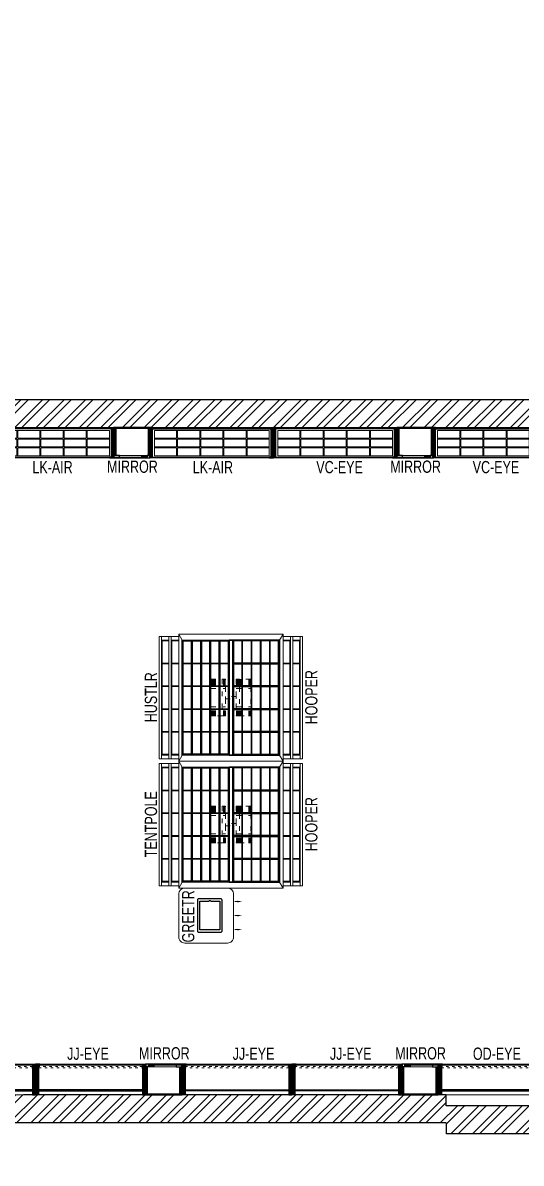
# Model space of a CAD drawing. Header units: feet. Extents: x 9612924 to 9629632, y -7060689 to -7051349.
# Drawn here: x 9618995 to 9623079, y -7060689 to -7051349 of the extents above; entities that cross this region are included whole.
import ezdxf

# ---------------------------------------------------------------- set-up
doc = ezdxf.new("R2010")
doc.units = ezdxf.units.FT
doc.header["$LTSCALE"] = 33
doc.header["$MEASUREMENT"] = 0
doc.linetypes.add('ACAD_ISO03W100', pattern=[30, 12, -18])
doc.layers.add('A-WALL', color=1, linetype='Continuous')
for name, color, linetype, lineweight in [('A-WALL HATCH', 251, 'Continuous', 0), ('LENS-DIM', 252, 'Continuous', 5), ('LENS-TEXT', 31, 'Continuous', 5), ('LENS_DIMENSION', 193, 'Continuous', 0), ('LENS_TEXT', 31, 'Continuous', 5), ('LK-FF&E FLOOR', 1, 'Continuous', 9), ('LK-FF&E WALL', 1, 'Continuous', 9), ('LN-ELEVATION-1', 81, 'Continuous', 25), ('LN-ELEVATION-2', 103, 'Continuous', 20), ('LN-ELEVATION-3', 125, 'Continuous', 18), ('LN-ELEVATION-4', 145, 'Continuous', 13), ('LN-ELEVATION-5', 167, 'Continuous', 5), ('LN-HATCH', 251, 'Continuous', 0), ('PLANO-TXT', 252, 'Continuous', 5)]:
    doc.layers.add(name, color=color, linetype=linetype, lineweight=lineweight)
doc.styles.add('LK TXT', font='GILC____.TTF', dxfattribs={"height": 100})
pattern_1 = [(45, (7858558.917, 3503823.203), (-4.4901280605, 4.4901280605), [])]
pattern_2 = [(45, (4208834.247, 1706614.74), (-4.4901280605, 4.4901280605), [])]
pattern_3 = [(45, (4209134.247, 1706614.74), (-4.4901280605, 4.4901280605), [])]

# ---------------------------------------------------------------- blocks, each defined once
blk = doc.blocks.new('A$C48d32854')
at = {"layer": 'A-WALL HATCH'}
h = blk.add_hatch(dxfattribs=at)
h.set_pattern_fill('ANSI32', color=256, scale=333)
h.set_pattern_definition([(45, (-4384936.05, 5465014.21), (-88.2999593, 88.2999593), []), (45, (-4384877.19, 5465014.21), (-88.2999593, 88.2999593), [])])
h.paths.add_polyline_path([(-6251, 6026), (-6251, 6256), (-11913, 6256), (-11913, 6026)])
h.paths.add_polyline_path([(-10631.5, 330), (-7167.5, 330), (-7167.5, 240), (-5866.5, 240), (-5866.5, 470), (-7167.5, 470), (-7167.5, 560), (-10631.5, 560), (-12632.5, 560), (-12632.5, 330)])
h.paths.add_polyline_path([(-12876, 5581), (-12864, 5581), (-12727.7, 5581), (-12727.7, 5711), (-12999.7, 5711), (-12999.7, 5581)])
h.paths.add_polyline_path([(-231, 4215), (-230, 3251), (-230, 230), (-4009.5, 230), (-4009.5, 460), (-5406.5, 460), (-5406.5, 230), (-4239.5, 230), (-4239.5, 0), (0, 0), (0, 4215)])
h.paths.add_polyline_path([(-2484, 9152), (-227, 9152), (-227, 4555), (0, 4555), (0, 9340), (-5773, 9340), (-5773, 6256), (-5543, 6256), (-5543, 6763), (-3607, 6763), (-3447, 6763), (-3447, 7003), (-3607, 7003), (-5519, 7003), (-5519, 9110), (-3589, 9110), (-3589, 7757), (-3429, 7757), (-3429, 9107), (-2484, 9107)])
h.paths.add_polyline_path([(-4685, 4656), (-4685, 5874), (-4845, 5874), (-4845, 4814), (-5543, 4814), (-5543, 5712), (-5698, 5712), (-5698, 4656)], flags=17)
at = {"layer": 'A-WALL'}
for p, q in [((-11913, 6256), (-6251, 6256)), ((-11913, 6026), (-6251, 6026)), ((-7167.5, 560), (-10631.5, 560)), ((-7167.5, 470), (-7167.5, 560)), ((-5866.5, 470), (-7167.5, 470)), ((-5866.5, 470), (-7167.5, 470)), ((-10631.5, 330), (-12632.5, 330)), ((-7167.5, 330), (-10631.5, 330)), ((-7167.5, 330), (-7167.5, 240)), ((-5866.5, 240), (-7167.5, 240))]:
    blk.add_line(p, q, dxfattribs=at)
blk = doc.blocks.new('MIRROR')
at = {"layer": 'LN-HATCH', "ltscale": 0.5}
h = blk.add_hatch(dxfattribs=at)
h.set_pattern_fill('ANSI31', color=256, scale=2)
h.set_pattern_definition([(45, (4060433.7416, 1708720.787), (-4.4901280605, 4.4901280605), [])])
h.paths.add_polyline_path([(212.9, 101.3), (230.9, 101.3), (230.9, -127.7), (212.9, -127.7)])
h.paths.add_polyline_path([(230.9, 95.3), (494.9, 95.3), (494.9, 101.3), (230.9, 101.3)])
h.paths.add_polyline_path([(512.9, 101.3), (494.9, 101.3), (494.9, -127.7), (512.9, -127.7)])
at = {"layer": 'Defpoints'}
blk.add_lwpolyline([(512.9, 101.3), (212.9, 101.3), (212.9, -148.7), (512.9, -148.7)], close=True, dxfattribs=at)
at = {"layer": 'LN-ELEVATION-1'}
for points in [[(212.9, 101.3), (230.9, 101.3), (230.9, -127.7), (212.9, -127.7)], [(230.9, 95.3), (494.9, 95.3), (494.9, 101.3), (230.9, 101.3)], [(512.9, 101.3), (494.9, 101.3), (494.9, -127.7), (512.9, -127.7)], [(259.9, -141.7), (259.9, -127.7), (214.9, -127.7), (214.9, -148.7), (223.9, -148.7), (223.9, -147.2), (216.4, -147.2), (216.4, -141.7)], [(442.9, -141.7), (442.9, -127.7), (487.9, -127.7), (487.9, -148.7), (478.9, -148.7), (478.9, -147.2), (486.4, -147.2), (486.4, -141.7)], [(504.9, -148.7), (504.9, -147.2), (509.4, -147.2), (509.4, -129.2), (487.9, -129.2), (487.9, -127.7), (510.9, -127.7), (510.9, -148.7)]]:
    blk.add_lwpolyline(points, close=True, dxfattribs=at)
at = {"layer": 'LN-ELEVATION-2', "color": 4, "lineweight": 0}
blk.add_lwpolyline([(216.4, -141.7), (486.4, -141.7), (486.4, -147.2), (216.4, -147.2)], close=True, dxfattribs=at)
at = {"layer": 'LN-ELEVATION-2'}
blk.add_lwpolyline([(259.9, -141.7), (442.9, -141.7), (442.9, -127.7), (259.9, -127.7)], close=True, dxfattribs=at)
at = {"layer": 'LN-ELEVATION-4', "ltscale": 0.5}
blk.add_line((478.9, -148.7), (223.9, -148.7), dxfattribs=at)
blk = doc.blocks.new('VC HD 1010')
at = {"layer": 'LN-HATCH', "ltscale": 0.5}
h = blk.add_hatch(dxfattribs=at)
h.set_pattern_fill('ANSI31', color=256, scale=2)
h.set_pattern_definition([(45, (3761554.586, 1795022.936), (-4.490128061, 4.490128061), [])])
h.paths.add_polyline_path([(-505.2, 24), (-505.2, -166), (-499.2, -166), (-499.2, -176), (-505.2, -176), (-505.2, -220), (-487.2, -220), (-487.2, 24)])
h = blk.add_hatch(dxfattribs=at)
h.set_pattern_fill('ANSI31', color=256, scale=2)
h.set_pattern_definition(pattern_1)
h.paths.add_polyline_path([(504.8, 24), (504.8, -166), (498.8, -166), (498.8, -176), (504.8, -176), (504.8, -220), (486.8, -220), (486.8, 24)])
h = blk.add_hatch(dxfattribs=at)
h.set_pattern_fill('ANSI31', color=256, scale=2)
h.set_pattern_definition([(45, (7858741.917, 3503823.203), (-4.4901280605, 4.4901280605), [])])
h.paths.add_polyline_path([(-470.2, -220), (-470.2, -226), (-505.2, -226), (-505.2, -220)])
h = blk.add_hatch(dxfattribs=at)
h.set_pattern_fill('ANSI31', color=256, scale=2)
h.set_pattern_definition(pattern_1)
h.paths.add_polyline_path([(476.8, -220), (476.8, -226), (511.8, -226), (511.8, -220)])
at = {"layer": 'LN-ELEVATION-1', "ltscale": 0.5}
for points in [[(-505.2, 24), (-505.2, -166), (-499.2, -166), (-499.2, -176), (-505.2, -176), (-505.2, -220), (-487.2, -220), (-487.2, 24)], [(486.8, 12), (-487.2, 12), (-487.2, 18), (486.8, 18)], [(504.8, 24), (504.8, -166), (498.8, -166), (498.8, -176), (504.8, -176), (504.8, -220), (486.8, -220), (486.8, 24)], [(-470.2, -220), (-470.2, -226), (-505.2, -226), (-505.2, -220)], [(469.8, -220), (469.8, -226), (504.8, -226), (504.8, -220)]]:
    blk.add_lwpolyline(points, close=True, dxfattribs=at)
at = {"layer": 'LN-ELEVATION-2', "ltscale": 0.5}
blk.add_lwpolyline([(470.2, 0), (-470.2, 0), (-470.2, -208), (470.2, -208)], close=True, dxfattribs=at)
at = {"layer": 'LN-ELEVATION-3', "ltscale": 0.5}
for p, q in [((-487.2, 24), (486.8, 24)), ((-470.2, -220), (469.8, -220)), ((469.8, -226), (-470.2, -226))]:
    blk.add_line(p, q, dxfattribs=at)
for points in [[(-470.2, 0), (-288.5, 0), (-288.5, -64), (-470.2, -64)], [(-280.5, 0), (-98.8, 0), (-98.8, -64), (-280.5, -64)], [(-90.8, 0), (90.8, 0), (90.8, -64), (-90.8, -64)], [(98.8, 0), (280.5, 0), (280.5, -64), (98.8, -64)], [(288.5, 0), (470.2, 0), (470.2, -64), (288.5, -64)], [(-470.2, -136), (-288.5, -136), (-288.5, -72), (-470.2, -72)], [(-280.5, -72), (-98.8, -72), (-98.8, -136), (-280.5, -136)], [(-90.8, -72), (90.8, -72), (90.8, -136), (-90.8, -136)], [(98.8, -72), (280.5, -72), (280.5, -136), (98.8, -136)], [(288.5, -72), (470.2, -72), (470.2, -136), (288.5, -136)], [(-470.2, -144), (-288.5, -144), (-288.5, -208), (-470.2, -208)], [(-280.5, -144), (-98.8, -144), (-98.8, -208), (-280.5, -208)], [(-90.8, -144), (90.8, -144), (90.8, -208), (-90.8, -208)], [(98.8, -144), (280.5, -144), (280.5, -208), (98.8, -208)], [(288.5, -144), (470.2, -144), (470.2, -208), (288.5, -208)]]:
    blk.add_lwpolyline(points, close=True, dxfattribs=at)
blk = doc.blocks.new('ffgd')
at = {"layer": 'LN-ELEVATION-4', "linetype": 'ACAD_ISO03W100', "ltscale": 0.1}
blk.add_lwpolyline([(0, 47.3), (0, -41.5), (-20, -41.5), (-20, 47.3)], close=True, dxfattribs=at)
at = {"layer": 'LN-ELEVATION-5', "linetype": 'ACAD_ISO03W100', "ltscale": 0.1}
for p, q in [((-159.9, 165.7), (-159.9, 47.3)), ((-159.7, 165.7), (-159.7, 47.3)), ((-159.4, 165.7), (-159.4, 47.3)), ((-159, 165.7), (-159, 47.3)), ((-158.5, 165.7), (-158.5, 47.3)), ((-157.9, 165.7), (-157.9, 47.3)), ((-157.1, 165.7), (-157.1, 47.3)), ((-156.1, 165.7), (-156.1, 47.3)), ((-154.1, 165.7), (-154.1, 47.3)), ((-151.1, 165.7), (-151.1, 47.3)), ((-146.1, 165.7), (-146.1, 47.3)), ((-141.1, 165.7), (-141.1, 47.3)), ((-135.1, 165.7), (-135.1, 47.3)), ((-128.1, 165.7), (-128.1, 47.3)), ((-120.1, 165.7), (-120.1, 47.3)), ((-111.1, 165.7), (-111.1, 47.3)), ((-102.1, 165.7), (-102.1, 47.3)), ((-85, 165.7), (-85, 47.3)), ((65, 165.7), (65, 47.3)), ((82.1, 165.7), (82.1, 47.3)), ((91.1, 165.7), (91.1, 47.3)), ((100.1, 165.7), (100.1, 47.3)), ((108.1, 165.7), (108.1, 47.3)), ((115.1, 165.7), (115.1, 47.3)), ((121.1, 165.7), (121.1, 47.3)), ((126.1, 165.7), (126.1, 47.3)), ((131.1, 165.7), (131.1, 47.3)), ((134.1, 165.7), (134.1, 47.3)), ((136.1, 165.7), (136.1, 47.3)), ((137.1, 165.7), (137.1, 47.3)), ((137.9, 165.7), (137.9, 47.3)), ((138.5, 165.7), (138.5, 47.3)), ((139, 165.7), (139, 47.3)), ((139.4, 165.7), (139.4, 47.3)), ((139.7, 165.7), (139.7, 47.3)), ((139.9, 165.7), (139.9, 47.3)), ((-159.9, -41.5), (-159.9, -159.9)), ((-159.7, -41.5), (-159.7, -159.9)), ((-159.4, -41.5), (-159.4, -159.9)), ((-159, -41.5), (-159, -159.9)), ((-158.5, -41.5), (-158.5, -159.9)), ((-157.9, -41.5), (-157.9, -159.9)), ((-157.1, -41.5), (-157.1, -159.9)), ((-156.1, -41.5), (-156.1, -159.9)), ((-154.1, -41.5), (-154.1, -159.9)), ((-151.1, -41.5), (-151.1, -159.9)), ((-146.1, -41.5), (-146.1, -159.9)), ((-141.1, -41.5), (-141.1, -159.9)), ((-135.1, -41.5), (-135.1, -159.9)), ((-128.1, -41.5), (-128.1, -159.9)), ((-120.1, -41.5), (-120.1, -159.9)), ((-111.1, -41.5), (-111.1, -159.9)), ((-102.1, -41.5), (-102.1, -159.9)), ((-85, -41.5), (-85, -159.9)), ((65, -41.5), (65, -159.9)), ((82.1, -41.5), (82.1, -159.9)), ((91.1, -41.5), (91.1, -159.9)), ((100.1, -41.5), (100.1, -159.9)), ((108.1, -41.5), (108.1, -159.9)), ((115.1, -41.5), (115.1, -159.9)), ((121.1, -41.5), (121.1, -159.9)), ((126.1, -41.5), (126.1, -159.9)), ((131.1, -41.5), (131.1, -159.9)), ((134.1, -41.5), (134.1, -159.9)), ((136.1, -41.5), (136.1, -159.9)), ((137.1, -41.5), (137.1, -159.9)), ((137.9, -41.5), (137.9, -159.9)), ((138.5, -41.5), (138.5, -159.9)), ((139, -41.5), (139, -159.9)), ((139.4, -41.5), (139.4, -159.9)), ((139.7, -41.5), (139.7, -159.9)), ((139.9, -41.5), (139.9, -159.9))]:
    blk.add_line(p, q, dxfattribs=at)
for points in [[(140, 73), (140, 165.7), (-160, 165.7), (-160, 73)], [(140, -67.1), (140, -159.9), (-160, -159.9), (-160, -67.1)]]:
    blk.add_lwpolyline(points, dxfattribs=at)
for points in [[(140, 73), (140, 47.3), (-160, 47.3), (-160, 73)], [(140, -41.5), (140, -67.1), (-160, -67.1), (-160, -41.5)]]:
    blk.add_lwpolyline(points, close=True, dxfattribs=at)
blk = doc.blocks.new('EURO 1040 x 1175')
at = {"layer": 'LN-ELEVATION-1'}
for points in [[(-470, -327.4), (470, -327.4), (470, 467.6), (-470, 467.6)], [(-470, 85.1), (470, 85.1), (470, 467.6), (-470, 467.6)], [(-283.2, 85.1), (-277.2, 85.1), (-277.2, 467.6), (-283.2, 467.6)], [(-96.4, 85.1), (-90.4, 85.1), (-90.4, 467.6), (-96.4, 467.6)], [(90.4, 85.1), (96.4, 85.1), (96.4, 467.6), (90.4, 467.6)], [(277.2, 85.1), (283.2, 85.1), (283.2, 467.6), (277.2, 467.6)], [(-470, 386.6), (-283.2, 386.6), (-283.2, 392.6), (-470, 392.6)], [(-277.2, 386.6), (-96.4, 386.6), (-96.4, 392.6), (-277.2, 392.6)], [(-90.4, 386.6), (90.4, 386.6), (90.4, 392.6), (-90.4, 392.6)], [(96.4, 386.6), (277.2, 386.6), (277.2, 392.6), (96.4, 392.6)], [(283.2, 386.6), (470, 386.6), (470, 392.6), (283.2, 392.6)], [(-470, 311.2), (-283.2, 311.2), (-283.2, 317.2), (-470, 317.2)], [(-277.2, 311.2), (-96.4, 311.2), (-96.4, 317.2), (-277.2, 317.2)], [(-90.4, 311.2), (90.4, 311.2), (90.4, 317.2), (-90.4, 317.2)], [(96.4, 311.2), (277.2, 311.2), (277.2, 317.2), (96.4, 317.2)], [(283.2, 311.2), (470, 311.2), (470, 317.2), (283.2, 317.2)], [(-470, 235.8), (-283.2, 235.8), (-283.2, 241.8), (-470, 241.8)], [(-277.2, 235.8), (-96.4, 235.8), (-96.4, 241.8), (-277.2, 241.8)], [(-90.4, 235.8), (90.4, 235.8), (90.4, 241.8), (-90.4, 241.8)], [(96.4, 235.8), (277.2, 235.8), (277.2, 241.8), (96.4, 241.8)], [(283.2, 235.8), (470, 235.8), (470, 241.8), (283.2, 241.8)], [(-470, 160.4), (-283.2, 160.4), (-283.2, 166.4), (-470, 166.4)], [(-277.2, 160.4), (-96.4, 160.4), (-96.4, 166.4), (-277.2, 166.4)], [(-90.4, 160.4), (90.4, 160.4), (90.4, 166.4), (-90.4, 166.4)], [(96.4, 160.4), (277.2, 160.4), (277.2, 166.4), (96.4, 166.4)], [(283.2, 160.4), (470, 160.4), (470, 166.4), (283.2, 166.4)], [(-470, 85.1), (470, 85.1), (470, 55.1), (-470, 55.1)], [(-470, 55.1), (470, 55.1), (470, -327.4), (-470, -327.4)], [(-283.2, 55.1), (-277.2, 55.1), (-277.2, -327.4), (-283.2, -327.4)], [(-96.4, 55.1), (-90.4, 55.1), (-90.4, -327.4), (-96.4, -327.4)], [(90.4, 55.1), (96.4, 55.1), (96.4, -327.4), (90.4, -327.4)], [(277.2, 55.1), (283.2, 55.1), (283.2, -327.4), (277.2, -327.4)], [(-470, -20.3), (-283.2, -20.3), (-283.2, -26.3), (-470, -26.3)], [(-277.2, -20.3), (-96.4, -20.3), (-96.4, -26.3), (-277.2, -26.3)], [(-90.4, -20.3), (90.4, -20.3), (90.4, -26.3), (-90.4, -26.3)], [(96.4, -20.3), (277.2, -20.3), (277.2, -26.3), (96.4, -26.3)], [(283.2, -20.3), (470, -20.3), (470, -26.3), (283.2, -26.3)], [(-470, -95.7), (-283.2, -95.7), (-283.2, -101.7), (-470, -101.7)], [(-470, -171.1), (-283.2, -171.1), (-283.2, -177.1), (-470, -177.1)], [(-277.2, -95.7), (-96.4, -95.7), (-96.4, -101.7), (-277.2, -101.7)], [(-277.2, -171.1), (-96.4, -171.1), (-96.4, -177.1), (-277.2, -177.1)], [(-90.4, -95.7), (90.4, -95.7), (90.4, -101.7), (-90.4, -101.7)], [(-90.4, -171.1), (90.4, -171.1), (90.4, -177.1), (-90.4, -177.1)], [(96.4, -95.7), (277.2, -95.7), (277.2, -101.7), (96.4, -101.7)], [(96.4, -171.1), (277.2, -171.1), (277.2, -177.1), (96.4, -177.1)], [(283.2, -95.7), (470, -95.7), (470, -101.7), (283.2, -101.7)], [(283.2, -171.1), (470, -171.1), (470, -177.1), (283.2, -177.1)], [(-470, -246.4), (-283.2, -246.4), (-283.2, -252.4), (-470, -252.4)], [(-277.2, -246.4), (-96.4, -246.4), (-96.4, -252.4), (-277.2, -252.4)], [(-90.4, -246.4), (90.4, -246.4), (90.4, -252.4), (-90.4, -252.4)], [(96.4, -246.4), (277.2, -246.4), (277.2, -252.4), (96.4, -252.4)], [(283.2, -246.4), (470, -246.4), (470, -252.4), (283.2, -252.4)]]:
    blk.add_lwpolyline(points, close=True, dxfattribs=at)
for points in [[(-283.2, 461.6), (-464, 461.6), (-464, 317.2)], [(-96.4, 461.6), (-277.2, 461.6)], [(90.4, 461.6), (-90.4, 461.6)], [(277.2, 461.6), (96.4, 461.6)], [(464, 317.2), (464, 461.6), (283.2, 461.6)], [(-464, 311.2), (-464, 241.8)], [(464, 241.8), (464, 311.2)], [(-464, 235.8), (-464, 166.4)], [(464, 166.4), (464, 235.8)], [(-464, 160.4), (-464, 91.1), (-283.2, 91.1)], [(283.2, 91.1), (464, 91.1), (464, 160.4)], [(-464, -20.3), (-464, 49.1), (-283.2, 49.1)], [(-277.2, 91.1), (-96.4, 91.1)], [(-277.2, 49.1), (-96.4, 49.1)], [(-90.4, 91.1), (90.4, 91.1)], [(-90.4, 49.1), (90.4, 49.1)], [(96.4, 91.1), (277.2, 91.1)], [(96.4, 49.1), (277.2, 49.1)], [(283.2, 49.1), (464, 49.1), (464, -20.3)], [(-464, -95.7), (-464, -26.3)], [(464, -26.3), (464, -95.7)], [(-464, -171.1), (-464, -101.7)], [(-283.2, -321.4), (-464, -321.4), (-464, -177.1)], [(464, -177.1), (464, -321.4), (283.2, -321.4)], [(464, -101.7), (464, -171.1)], [(-96.4, -321.4), (-277.2, -321.4)], [(90.4, -321.4), (-90.4, -321.4)], [(277.2, -321.4), (96.4, -321.4)]]:
    blk.add_lwpolyline(points, dxfattribs=at)
at = {"layer": 'LN-ELEVATION-2'}
blk.add_lwpolyline([(-520, -357.4), (520, -357.4), (520, 497.6), (-520, 497.6)], close=True, dxfattribs=at)
for points in [[(-470, 467.6), (-520, 497.6)], [(470, 467.6), (520, 497.6)], [(-470, -327.4), (-520, -357.4)], [(470, -327.4), (520, -357.4)]]:
    blk.add_lwpolyline(points, dxfattribs=at)
at = {"layer": 'LN-ELEVATION-3'}
for points in [[(-500, 559.6), (500, 559.6), (500, 577.6), (-500, 577.6)], [(-500, 497.6), (-470, 497.6), (-470, 559.6), (-500, 559.6)], [(470, 497.6), (500, 497.6), (500, 559.6), (470, 559.6)], [(-500, -357.4), (-470, -357.4), (-470, -419.4), (-500, -419.4)], [(470, -357.4), (500, -357.4), (500, -419.4), (470, -419.4)], [(-500, -419.4), (500, -419.4), (500, -437.4), (-500, -437.4)]]:
    blk.add_lwpolyline(points, close=True, dxfattribs=at)
at = {"layer": 'LN-ELEVATION-4'}
for points in [[(-500, 639.6), (500, 639.6), (500, 657.6), (-500, 657.6)], [(-500, 577.6), (-470, 577.6), (-470, 639.6), (-500, 639.6)], [(470, 577.6), (500, 577.6), (500, 639.6), (470, 639.6)], [(-470, 497.6), (-464, 497.6), (-464, 559.6), (-470, 559.6)], [(-464, 553.6), (-283.2, 553.6), (-283.2, 559.6), (-464, 559.6)], [(-283.2, 497.6), (-277.2, 497.6), (-277.2, 559.6), (-283.2, 559.6)], [(-277.2, 553.6), (-96.4, 553.6), (-96.4, 559.6), (-277.2, 559.6)], [(-96.4, 497.6), (-90.4, 497.6), (-90.4, 559.6), (-96.4, 559.6)], [(-90.4, 553.6), (90.4, 553.6), (90.4, 559.6), (-90.4, 559.6)], [(90.4, 497.6), (96.4, 497.6), (96.4, 559.6), (90.4, 559.6)], [(96.4, 553.6), (277.2, 553.6), (277.2, 559.6), (96.4, 559.6)], [(277.2, 497.6), (283.2, 497.6), (283.2, 559.6), (277.2, 559.6)], [(283.2, 553.6), (464, 553.6), (464, 559.6), (283.2, 559.6)], [(464, 497.6), (470, 497.6), (470, 559.6), (464, 559.6)], [(-470, -357.4), (-464, -357.4), (-464, -419.4), (-470, -419.4)], [(-283.2, -357.4), (-277.2, -357.4), (-277.2, -419.4), (-283.2, -419.4)], [(-96.4, -357.4), (-90.4, -357.4), (-90.4, -419.4), (-96.4, -419.4)], [(90.4, -357.4), (96.4, -357.4), (96.4, -419.4), (90.4, -419.4)], [(277.2, -357.4), (283.2, -357.4), (283.2, -419.4), (277.2, -419.4)], [(464, -357.4), (470, -357.4), (470, -419.4), (464, -419.4)], [(-500, -437.4), (-470, -437.4), (-470, -499.4), (-500, -499.4)], [(-464, -413.4), (-283.2, -413.4), (-283.2, -419.4), (-464, -419.4)], [(-277.2, -413.4), (-96.4, -413.4), (-96.4, -419.4), (-277.2, -419.4)], [(-90.4, -413.4), (90.4, -413.4), (90.4, -419.4), (-90.4, -419.4)], [(96.4, -413.4), (277.2, -413.4), (277.2, -419.4), (96.4, -419.4)], [(283.2, -413.4), (464, -413.4), (464, -419.4), (283.2, -419.4)], [(470, -437.4), (500, -437.4), (500, -499.4), (470, -499.4)], [(-500, -499.4), (500, -499.4), (500, -517.4), (-500, -517.4)]]:
    blk.add_lwpolyline(points, close=True, dxfattribs=at)
at = {"layer": 'LN-ELEVATION-5'}
for points in [[(-470, 577.6), (-464, 577.6), (-464, 639.6), (-470, 639.6)], [(-464, 633.6), (-283.2, 633.6), (-283.2, 639.6), (-464, 639.6)], [(-283.2, 577.6), (-277.2, 577.6), (-277.2, 639.6), (-283.2, 639.6)], [(-277.2, 633.6), (-96.4, 633.6), (-96.4, 639.6), (-277.2, 639.6)], [(-96.4, 577.6), (-90.4, 577.6), (-90.4, 639.6), (-96.4, 639.6)], [(-90.4, 633.6), (90.4, 633.6), (90.4, 639.6), (-90.4, 639.6)], [(90.4, 577.6), (96.4, 577.6), (96.4, 639.6), (90.4, 639.6)], [(96.4, 633.6), (277.2, 633.6), (277.2, 639.6), (96.4, 639.6)], [(277.2, 577.6), (283.2, 577.6), (283.2, 639.6), (277.2, 639.6)], [(283.2, 633.6), (464, 633.6), (464, 639.6), (283.2, 639.6)], [(464, 577.6), (470, 577.6), (470, 639.6), (464, 639.6)], [(-470, -437.4), (-464, -437.4), (-464, -499.4), (-470, -499.4)], [(-283.2, -437.4), (-277.2, -437.4), (-277.2, -499.4), (-283.2, -499.4)], [(-96.4, -437.4), (-90.4, -437.4), (-90.4, -499.4), (-96.4, -499.4)], [(90.4, -437.4), (96.4, -437.4), (96.4, -499.4), (90.4, -499.4)], [(277.2, -437.4), (283.2, -437.4), (283.2, -499.4), (277.2, -499.4)], [(464, -437.4), (470, -437.4), (470, -499.4), (464, -499.4)], [(-464, -493.4), (-283.2, -493.4), (-283.2, -499.4), (-464, -499.4)], [(-277.2, -493.4), (-96.4, -493.4), (-96.4, -499.4), (-277.2, -499.4)], [(-90.4, -493.4), (90.4, -493.4), (90.4, -499.4), (-90.4, -499.4)], [(96.4, -493.4), (277.2, -493.4), (277.2, -499.4), (96.4, -499.4)], [(283.2, -493.4), (464, -493.4), (464, -499.4), (283.2, -499.4)]]:
    blk.add_lwpolyline(points, close=True, dxfattribs=at)
at = {"layer": 'LENS-DIM'}
blk.add_blockref('ffgd', (10, 67.1), dxfattribs=at)
blk = doc.blocks.new('GREETR 450x450')
at = {"layer": 'LN-ELEVATION-1', "linetype": 'ByBlock', "lineweight": -2}
for p, q in [((481.3, 339.7), (461, 339.7)), ((481.3, 225), (461, 225)), ((481.3, 110.3), (461, 110.3))]:
    blk.add_line(p, q, dxfattribs=at)
at = {"layer": 'LN-ELEVATION-1'}
for points in [[(355.5, 98.3), (355.5, 352.3, 0.414214), (345.5, 362.3), (163.5, 362.3, 0.414214), (153.5, 352.3), (153.5, 98.3, 0.414214), (163.5, 88.3), (345.5, 88.3, 0.414214)], [(264, 342.8), (336.5, 342.8), (336.5, 107.8), (172.5, 107.8), (172.5, 342.8), (245, 342.8, 0.327538), (246.9, 344.2, -0.733799), (262.1, 344.2, 0.327538)]]:
    blk.add_lwpolyline(points, format="xyb", close=True, dxfattribs=at)
at = {"layer": 'LN-ELEVATION-1', "linetype": 'ByBlock', "lineweight": -2}
for points in [[(481.3, 346.4), (481.3, 333.1), (521.3, 339.7)], [(481.3, 231.7), (481.3, 218.3), (521.3, 225)], [(481.3, 116.9), (481.3, 103.6), (521.3, 110.3)]]:
    blk.add_solid(points, dxfattribs=at)
at = {"layer": 'LN-ELEVATION-2'}
blk.add_lwpolyline([(50, 0), (400, 0, 0.414214), (450, 50), (450, 400, 0.414214), (400, 450), (50, 450, 0.414214), (0, 400), (0, 50, 0.414214)], format="xyb", close=True, dxfattribs=at)
at = {"layer": 'LENS-TEXT', "color": 0, "linetype": 'Continuous', "ltscale": 3, "insert": (78.9, 218.7), "char_height": 100, "attachment_point": 5, "rotation": 90, "style": 'LK TXT'}
blk.add_mtext_dynamic_manual_height_columns('GREETR', width=353.056, gutter_width=0.5, heights=[0], dxfattribs=at)
blk = doc.blocks.new('JJ SH 900')
at = {"layer": 'LN-HATCH', "ltscale": 0.5}
h = blk.add_hatch(dxfattribs=at)
h.set_pattern_fill('ANSI31', color=256, scale=50)
h.paths.add_polyline_path([(-911.8, 0), (-911.8, -190), (-905.8, -190), (-905.8, -200), (-911.8, -200), (-911.8, -244), (-886.8, -244), (-886.8, 0)])
h = blk.add_hatch(dxfattribs=at)
h.set_pattern_fill('ANSI31', color=256, scale=2)
h.set_pattern_definition(pattern_2)
h.paths.add_polyline_path([(-11.8, 0), (-11.8, -190), (-17.8, -190), (-17.8, -200), (-11.8, -200), (-11.8, -244), (-36.8, -244), (-36.8, 0)])
h = blk.add_hatch(dxfattribs=at)
h.set_pattern_fill('ANSI31', color=256, scale=2)
h.set_pattern_definition(pattern_3)
h.paths.add_polyline_path([(-36.8, -40), (-886.8, -40), (-886.8, -34), (-36.8, -34)])
h = blk.add_hatch(dxfattribs=at)
h.set_pattern_fill('ANSI31', color=256, scale=2)
h.set_pattern_definition(pattern_3)
h.paths.add_polyline_path([(-876.8, -244), (-876.8, -250), (-911.8, -250), (-911.8, -244)])
h = blk.add_hatch(dxfattribs=at)
h.set_pattern_fill('ANSI31', color=256, scale=2)
h.set_pattern_definition(pattern_2)
h.paths.add_polyline_path([(-46.8, -244), (-46.8, -250), (-11.8, -250), (-11.8, -244)])
at = {"layer": 'LN-ELEVATION-1', "ltscale": 0.5}
for points in [[(-911.8, 0), (-911.8, -190), (-905.8, -190), (-905.8, -200), (-911.8, -200), (-911.8, -244), (-886.8, -244), (-886.8, 0)], [(-11.8, 0), (-11.8, -190), (-17.8, -190), (-17.8, -200), (-11.8, -200), (-11.8, -244), (-36.8, -244), (-36.8, 0)], [(-36.8, -40), (-886.8, -40), (-886.8, -34), (-36.8, -34)], [(-876.8, -244), (-876.8, -250), (-911.8, -250), (-911.8, -244)], [(-46.8, -244), (-46.8, -250), (-11.8, -250), (-11.8, -244)]]:
    blk.add_lwpolyline(points, close=True, dxfattribs=at)
at = {"layer": 'LN-ELEVATION-3', "ltscale": 0.5}
for p, q in [((-886.8, 0), (-36.8, 0)), ((-876.8, -244), (-46.8, -244)), ((-46.8, -250), (-876.8, -250))]:
    blk.add_line(p, q, dxfattribs=at)
at = {"layer": 'LN-ELEVATION-4', "linetype": 'ACAD_ISO03W100', "ltscale": 0.05}
blk.add_lwpolyline([(-886.8, -220), (-36.8, -220), (-36.8, -232), (-886.8, -232)], close=True, dxfattribs=at)

msp = doc.modelspace()

# ---------------------------------------------------------------- block references
at = {"layer": 'LENS_DIMENSION'}
msp.add_blockref('A$C48d32854', (9629632.1, -7060688.9), dxfattribs=at)
at = {"layer": 'LK-FF&E FLOOR', "xscale": -1, "rotation": 90.00000000000007}
for p in [(9620769.6, -7056875.9), (9620769.6, -7057915.9)]:
    msp.add_blockref('EURO 1040 x 1175', p, dxfattribs=at)
at = {"layer": 'LK-FF&E FLOOR'}
msp.add_blockref('GREETR 450x450', (9620272.1, -7058885.9), dxfattribs=at)
at = {"layer": 'LK-FF&E WALL'}
for name, p in [('VC HD 1010', (9619234.2, -7054686.9)), ('MIRROR', (9619526.1, -7054764.2)), ('VC HD 1010', (9621554.2, -7054686.9)), ('MIRROR', (9621846.1, -7054764.2))]:
    msp.add_blockref(name, p, dxfattribs=at)
at = {"layer": 'LK-FF&E WALL', "xscale": -1}
for p in [(9620543.9, -7054686.9), (9622863.9, -7054686.9)]:
    msp.add_blockref('VC HD 1010', p, dxfattribs=at)
at = {"layer": 'LK-FF&E WALL', "xscale": -1, "rotation": 180}
for p in [(9619111.4, -7060128.9), (9620011.4, -7060128.9), (9623311.4, -7060128.9)]:
    msp.add_blockref('JJ SH 900', p, dxfattribs=at)
at = {"layer": 'LK-FF&E WALL', "rotation": 180}
for name, p in [('MIRROR', (9620512.5, -7060027.5)), ('JJ SH 900', (9620287.8, -7060128.9)), ('JJ SH 900', (9621187.8, -7060128.9)), ('MIRROR', (9622612.5, -7060027.5))]:
    msp.add_blockref(name, p, dxfattribs=at)

# ---------------------------------------------------------------- texts
at = {"layer": 'LENS_TEXT', "linetype": 'Continuous', "ltscale": 3, "char_height": 100, "width": 324.474, "attachment_point": 5, "style": 'LK TXT'}
for insert in [(9619893.2, -7054985, -23744), (9622213.2, -7054985, -23744), (9620154.2, -7059789.5, -23744), (9622254.2, -7059789.5, -23744)]:
    msp.add_mtext('{\\C7;MIRROR}', dxfattribs=dict(at, insert=insert))
at = {"layer": 'PLANO-TXT', "linetype": 'Continuous', "ltscale": 3, "char_height": 100, "width": 149.547, "attachment_point": 5, "style": 'LK TXT'}
for s, insert in [('LK-AIR', (9619238.2, -7054988.3, -23744)), ('LK-AIR', (9620552.4, -7054988.3, -23744)), ('VC-EYE', (9621590.7, -7054988.3, -23744)), ('VC-EYE', (9622872.4, -7054988.3, -23744)), ('JJ-EYE', (9619529.1, -7059792.8, -23744)), ('JJ-EYE', (9620885.4, -7059792.8, -23744)), ('JJ-EYE', (9621682.3, -7059792.8, -23744)), ('OD-EYE', (9622879.7, -7059792.8, -23744))]:
    msp.add_mtext(s, dxfattribs=dict(at, insert=insert))
at = {"layer": 'PLANO-TXT', "linetype": 'Continuous', "ltscale": 3, "char_height": 100, "width": 149.547, "attachment_point": 5, "rotation": 90, "style": 'LK TXT'}
for s, insert in [('HUSTLR', (9620045.4, -7056872.6, -23744)), ('HOOPER', (9621359.6, -7056872.6, -23744)), ('TENTPOLE', (9620045.4, -7057912.6, -23744)), ('HOOPER', (9621359.6, -7057912.6, -23744))]:
    msp.add_mtext(s, dxfattribs=dict(at, insert=insert))

doc.saveas('drawing.dxf')
